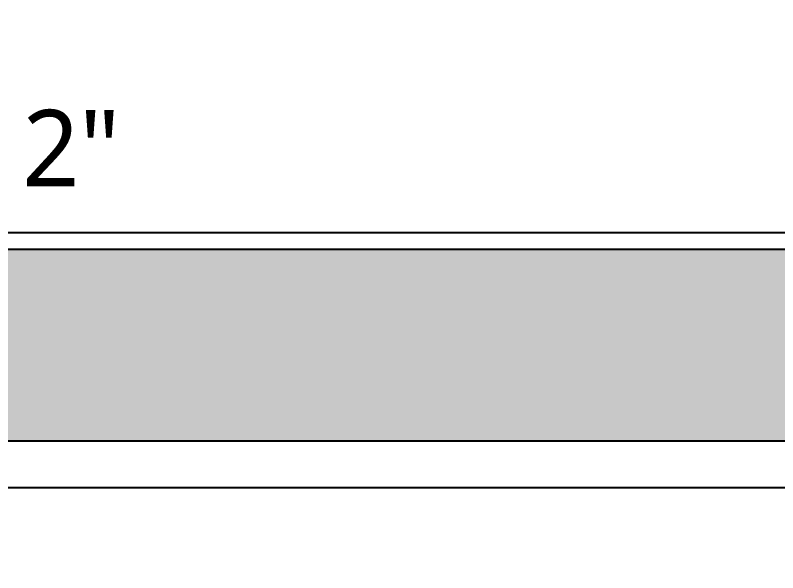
# Model space of a CAD drawing. Header units: millimetres. Extents: x 0 to 460316, y -63250 to 103204.
# Drawn here: x 65075 to 65905, y 31811 to 32418 of the extents above; entities that cross this region are included whole.
import ezdxf

# ---------------------------------------------------------------- set-up
doc = ezdxf.new("R2010")
doc.units = ezdxf.units.MM
doc.header["$LTSCALE"] = 25
for name, color, linetype in [('2-con', 2, 'Continuous'), ('ac-Ref', 8, 'Continuous'), ('ac-text', 7, 'Continuous'), ('ac-wall-fin', 3, 'Continuous')]:
    doc.layers.add(name, color=color, linetype=linetype)
doc.styles.add('이윤정', font='l_10646.ttf')

msp = doc.modelspace()

# ---------------------------------------------------------------- hatches: boundary and pattern name
at = {"layer": 'ac-Ref'}
h = msp.add_hatch(color=256, dxfattribs=at)
h.dxf.hatch_style = 1
h.paths.add_polyline_path([(63806.86, 35328.4), (63261.86, 35328.4), (63261.86, 36338.4), (63826.86, 36338.4), (63826.86, 36538.4), (63061.86, 36538.4), (63061.86, 35128.4), (63536.86, 35128.4), (63536.86, 31955.09), (63806.86, 31955.09)])
h.paths.add_polyline_path([(66696.86, 34495.09), (66696.86, 36740.09), (66466.86, 36740.09), (66466.86, 36338.4), (66506.86, 36338.4), (66506.86, 32163.4), (64736.86, 32163.4), (64736.86, 31955.09), (66696.86, 31955.09)])
h.paths.add_polyline_path([(70674.86, 34368.09), (70941.86, 34368.09), (70941.86, 34568.98), (70676.86, 34568.98), (70676.86, 35340.09), (69808.86, 35340.09), (69808.86, 35140.09), (70498.86, 35140.09), (70498.86, 32165.09), (69686.86, 32165.09), (69686.86, 32030.09), (70681.86, 32030.09), (70681.86, 32230.09), (70674.86, 32230.09)])
h.paths.add_polyline_path([(72441.86, 36595.09), (71466.86, 36595.09), (71466.86, 36395.09), (72241.86, 36395.09), (72241.86, 35605.09), (71606.86, 35605.09), (71606.86, 34568.98), (71521.86, 34568.98), (71521.86, 34368.09), (72156.86, 34368.09), (72156.86, 32230.09), (72156.86, 32030.09), (72166.86, 32030.09), (72166.86, 27090.09), (71379.86, 27090.09), (71379.86, 26898.09), (72332.86, 26898.09), (72332.86, 25818.09), (71442.86, 25818.09), (71442.86, 25618.09), (72441.86, 25618.09)])
h.paths.add_polyline_path([(68608.86, 35340.09), (68083.86, 35340.09), (68083.86, 34495.09), (68358.86, 34495.09), (68358.86, 35140.09), (68608.86, 35140.09)])
h.paths.add_polyline_path([(70351.86, 30870.09), (69301.86, 30870.09), (69301.86, 30670.09), (70351.86, 30670.09)])
h.paths.add_polyline_path([(68274.86, 30870.09), (68064.86, 30870.09), (68064.86, 26898.09), (68679.86, 26898.09), (68679.86, 27090.09), (68274.86, 27090.09)])
h.paths.add_polyline_path([(68354.86, 25818.09), (68154.86, 25818.09), (68154.86, 25248.09), (68354.86, 25248.09)])
h.paths.add_polyline_path([(63634.86, 26918.09), (64264.86, 26918.09), (64264.86, 27118.09), (63546.86, 27118.09), (63546.86, 30573.09), (63356.86, 30573.09), (63356.86, 25633.09), (63341.86, 25633.09), (63341.86, 25433.09), (63434.86, 25433.09), (63434.86, 25248.09), (64354.86, 25248.09), (64354.86, 25448.09), (63634.86, 25448.09)])
h.paths.add_polyline_path([(60341.86, 30373.09), (62426.86, 30373.09), (62426.86, 30573.09), (60376.86, 30573.09), (60376.86, 32738.09), (61976.86, 32738.09), (61976.86, 31338.09), (62176.86, 31338.09), (62176.86, 33335.09), (62596.86, 33335.09), (62596.86, 33535.09), (61976.86, 33535.09), (61976.86, 32908.09), (60141.86, 32908.09), (60141.86, 25433.09), (60761.86, 25433.09), (60761.86, 25633.09), (60341.86, 25633.09)])

# ---------------------------------------------------------------- linework, layer by layer
at = {"layer": '2-con'}
msp.add_lwpolyline([(66696.86, 36740.09), (66466.86, 36740.09), (66466.86, 36338.4), (66506.86, 36338.4), (66506.86, 32163.4), (64736.86, 32163.4), (64736.86, 31955.09), (66696.86, 31955.09), (66696.86, 34495.09)], close=True, dxfattribs=at)
at = {"layer": 'ac-wall-fin'}
for p, q in [((66451.86, 32181.4), (64688.02, 32181.4)), ((64656.02, 31904.09), (66746.86, 31904.09))]:
    msp.add_line(p, q, dxfattribs=at)

# ---------------------------------------------------------------- texts
at = {"layer": 'ac-text', "style": '이윤정'}
msp.add_text('2"', height=83.333, dxfattribs=at).set_placement((65083.18, 32231.86))

doc.saveas('drawing.dxf')
